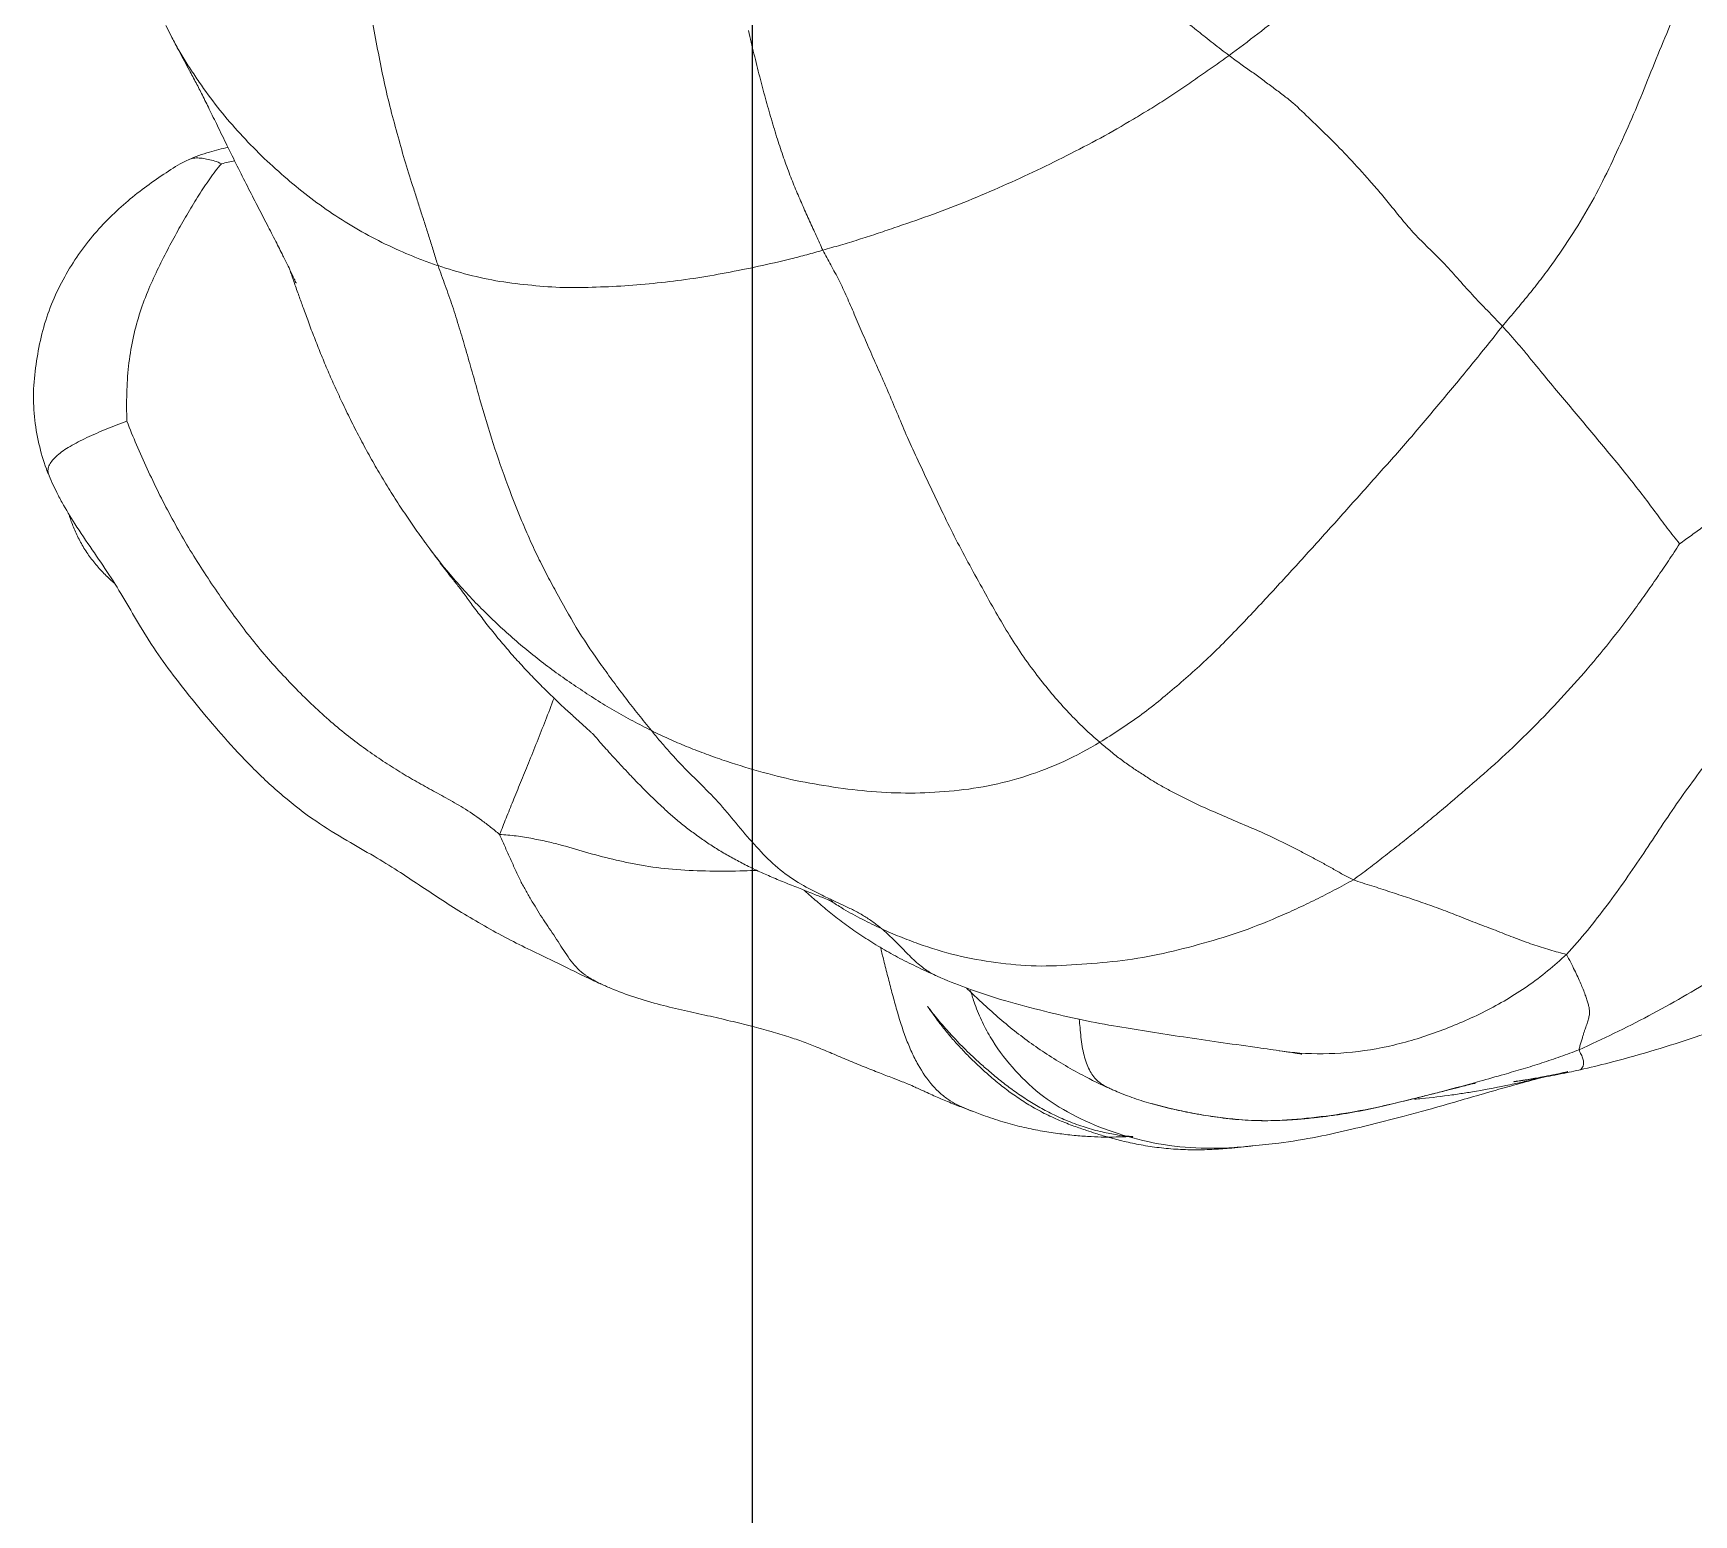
# Model space of a CAD drawing. Header units: inches. Extents: x 149964 to 151052, y -48230 to -47460.
# Drawn here: x 150240.9 to 150254.52, y -47648.83 to -47636.68 of the extents above; entities that cross this region are included whole.
import ezdxf

# ---------------------------------------------------------------- set-up
doc = ezdxf.new("R2010")
doc.units = ezdxf.units.IN
doc.header["$LTSCALE"] = 2
doc.header["$MEASUREMENT"] = 0
doc.layers.add('CAV-COR', color=1, linetype='CONTINUOUS')
doc.layers.add('PRODUCT', color=1, linetype='CONTINUOUS', lineweight=15)

# ---------------------------------------------------------------- blocks, each defined once
blk = doc.blocks.new('20160720.142039')
at = {"layer": 'PRODUCT', "linetype": 'ByBlock'}
for p, q in [((15.45987527878606, -10.17722256159323), (15.45978698277031, -10.17683769579889)), ((15.69265781226568, -11.52570602684864), (15.69279511578497, -11.5262583083022)), ((15.30092000256991, -12.63426016092126), (15.30166910451953, -12.62912308769592)), ((16.08357188184164, -12.87607118739834), (16.0864524783974, -12.90427514875046)), ((15.77496658192831, -13.52629556143074), (15.73377359766164, -13.68181762321183)), ((15.61202079887153, -14.02208589573274), (15.61050009107566, -14.02548177020799)), ((15.79632331305766, -15.15474661555345), (15.79503781429958, -15.15809654413169)), ((14.68950442879577, -15.4395241917955), (14.68902648892254, -15.44062054593815)), ((14.7549562198692, -18.19621548260329), (14.75072999490658, -18.20567741509876)), ((11.13808591038105, -19.63659446249949), (11.13879517471651, -19.63607879701158)), ((7.991983607731527, -21.5830729465888), (7.992307554610306, -21.58379525673081)), ((6.975863245752407, -21.72512461664883), (6.889579079957912, -21.76852342048369)), ((6.975833202071954, -21.72514007536665), (6.975863245752407, -21.72512461664883)), ((10.90047195510124, -22.56331464749383), (10.89997083810158, -22.56346833865246))]:
    blk.add_line(p, q, dxfattribs=at)
for points, start_tangent, end_tangent in [([(10.33038346277317, -5.182848472584737), (10.3548152827716, -5.181595270594698), (10.51707427136716, -5.170562700899609), (10.69905099764583, -5.157528919153265), (10.89004782753182, -5.148707200583885), (11.08673359910608, -5.149706340045668), (11.2841683626757, -5.162035791188828), (11.48633418988902, -5.186140132223954), (11.69583780891844, -5.224118416066631), (11.90823772677686, -5.276631615437509), (12.11851941849454, -5.34210060226178), (12.32839411901659, -5.420111105573596), (12.53608922779677, -5.509218689301633), (12.74211036547786, -5.609311140986392), (12.94781229872024, -5.721263617997465), (13.1537882310804, -5.845992383568955), (13.36145451909397, -5.985390902766085), (13.56921465013875, -6.140199608176772), (13.77279802359408, -6.311332757519267), (13.96794221631717, -6.502861825239961), (14.14708895946387, -6.714154062283342), (14.31619267142378, -6.957184027924086), (14.46690967580071, -7.235479226015741), (14.59467531408882, -7.537059290516481), (14.70430248047342, -7.838997789134737), (14.7980998303974, -8.114023691690818), (14.88458492548671, -8.362667418579804), (14.98016880895011, -8.626271710898436), (15.08319672773359, -8.911664042163466), (15.19025783840334, -9.224122762534535), (15.29395314631984, -9.55079689212289), (15.39238919215859, -9.900066837733903), (15.45037579600466, -10.13572051261872)], (0.9988745288420223, 0.04743074562588771), (0.225354919667914, -0.974276736960022)), ([(9.2319030885119, -6.121434660322848), (9.398036055848934, -6.145126031107793), (9.566685925645288, -6.150751474415301), (9.906304509873735, -6.12886378839903), (10.24302980667562, -6.094195456389571), (10.58007154564257, -6.070392070323578), (10.92141980852466, -6.074507490135147), (11.263247322815, -6.11200691130216), (11.60000747465529, -6.184938931612123), (11.92709363953327, -6.293274423849653), (12.24057412770344, -6.435345207893988), (12.53827699879184, -6.605004615346843), (12.81898451320012, -6.795772084769851), (13.08353598447866, -7.004309971023758), (13.33257031432004, -7.228299627880915), (13.56386770753306, -7.466355489988928), (13.77602740071598, -7.716824921408261), (13.97378345727338, -7.976053921171115), (14.34552246142994, -8.50778021125734), (14.52363593477639, -8.777319573491695), (14.69578644254943, -9.049463946772448), (14.86004497445538, -9.325020736177976), (15.01441735855769, -9.604434814900742), (15.1578043239715, -9.887791127635865), (15.29275136694196, -10.17409743642202)], (0.9786597050706859, -0.2054876679291438), (0.4170136191668315, -0.9089002373359689)), ([(14.51060198617051, -10.27789774723351), (14.31415928908973, -10.10734062382107), (14.10767279122956, -9.946064747629862), (13.89554961820249, -9.792683944404416), (13.68008534860564, -9.64530723378266), (13.25021300849039, -9.356644048726594), (12.84327188241878, -9.054299639676174), (12.45162559789605, -8.748700862801343), (12.05621494833031, -8.463540306140203), (11.64600248180795, -8.210750015372469), (11.21963445126312, -7.992234078461479), (10.99695707764477, -7.900287012307672), (10.76932530841441, -7.816807482580771), (10.53854404695448, -7.73850837394275), (10.30282126861857, -7.669001160400512), (10.05999709430034, -7.612127232547209), (9.810037158255, -7.565749058077927), (9.553696753719123, -7.527438328703283), (9.292764296929818, -7.499582555574307)], (-0.7343029936227263, 0.6788218570116187), (-0.9966789193829346, 0.08143176074275653)), ([(11.14213885387289, -9.350716966837354), (11.07335803238675, -9.254005021786725), (11.00389000235009, -9.15843470551772), (10.93468681978993, -9.06270705415227), (10.86538805323653, -8.967540375539102), (10.72453314071754, -8.78267070340371), (10.58011390073807, -8.60701961563609), (10.43292614968959, -8.439162388553086), (10.28263421438169, -8.279456637130352), (10.12793272119598, -8.128877104063577), (9.969602492201375, -7.985261884772626), (9.807441065990133, -7.848669949336909), (9.639740633108886, -7.721961736671801), (9.467594300222117, -7.605378292588284), (9.380493883712916, -7.551281990796269), (9.292764296929818, -7.499582555574307)], (-0.570493127083991, 0.8213023754683345), (-0.8667183745924016, 0.4987978138924681)), ([(9.357943828246789, -10.80429541279591), (9.238468789524632, -10.70438920646848), (9.122231289278716, -10.60764641845162), (9.00356364552863, -10.51299383933656), (8.881678636709694, -10.42107798528014), (8.630027705716202, -10.24787379652116), (8.36990035919007, -10.08916106762626), (8.10089615668403, -9.948735726262385), (7.826206953672227, -9.820034405143815), (7.549443733500084, -9.698530756359105), (7.269723907520529, -9.585269076815166), (6.990686387318419, -9.47094426228432), (6.712361732934369, -9.354368527674524), (6.436436743126251, -9.232813958951738), (6.29930603216053, -9.169545707096404), (6.162640738300979, -9.105199243123934)], (-0.771135999753062, 0.6366704562682689), (-0.9037629637047911, 0.428033299447055)), ([(11.14213885387289, -9.350716966837354), (11.07987567633973, -9.40033465691522), (11.01481229701312, -9.451187587001186), (10.94724451043294, -9.501969956123503), (10.87753630700172, -9.55341738412244), (10.7339825273084, -9.661077968579775), (10.58863315838971, -9.774560353987908), (10.43890641783946, -9.89632890829671), (10.28663557118853, -10.02316695798072), (10.13478400438908, -10.15015670043067), (9.981312829972012, -10.27878877099283), (9.825557588716038, -10.40885345124116), (9.668647580983816, -10.53747675949126), (9.589876211248338, -10.60219434586907), (9.511713205691194, -10.6679029345687), (9.434733947564382, -10.73509152246697), (9.357943828246789, -10.80429541279591)], (-0.7819574713471565, -0.6233317840479186), (-0.7386704959384196, -0.6740666869309662)), ([(13.89825401359121, -12.0268914248154), (13.80648734432179, -11.9020267655651), (13.71060818660771, -11.77834610966238), (13.61379682034021, -11.65479794972634), (13.51577612420078, -11.53170018536912), (13.41570295195561, -11.40954246708861), (13.3139274600544, -11.28813204293692), (13.10709756676806, -11.04659794116014), (12.89511563998531, -10.80778921001911), (12.67285079538124, -10.57602454655716), (12.44112513284199, -10.35154718913691), (12.20082287781406, -10.13419429855276), (11.94978181086481, -9.926088000407617), (11.68894004810136, -9.726398094047909), (11.55466808378696, -9.629825024036109), (11.41860045830254, -9.534939905213832), (11.28137737288489, -9.441471793848905), (11.14213885387289, -9.350716966837354)], (-0.5747751466221983, 0.8183113898910551), (-0.8455056217676121, 0.5339665191370744)), ([(15.29275136694196, -10.17409743642202), (15.2775021737616, -10.17179645320721), (15.26104787830263, -10.16772549907182), (15.2271765692858, -10.15744781220565), (15.19551838436746, -10.14831305196276), (15.16675733411103, -10.140171522733), (15.14068092650268, -10.13189884720487), (15.11718759257928, -10.12367029341112), (15.07657127897255, -10.10908211000788), (15.04027332956321, -10.09831264441164), (15.00681241092389, -10.09085370745015), (14.98944665910676, -10.08915876151877), (14.96966310721473, -10.08974856876011), (14.94582353797159, -10.09335515452403), (14.91711454943288, -10.10032777599554), (14.8830815278925, -10.11080287479126), (14.8438801971497, -10.12444839766249), (14.75126382880262, -10.16086893178726), (14.64093392566429, -10.21210266467824), (14.57841609852039, -10.24331409695151), (14.51060198617051, -10.27789774723351)], (-0.9960405209780087, 0.08890039690494664), (-0.8899791911629341, -0.4560011395785863)), ([(15.45978688853211, -10.17683771834709), (15.4512234890426, -10.15860355095356), (15.43611673294799, -10.14617074106354), (15.42677345499396, -10.1423576820016), (15.41710379940923, -10.13970618496387), (15.40750215528533, -10.13788166159793), (15.39656912992359, -10.1376450606549), (15.3829306125408, -10.13974015320127), (15.36710740078706, -10.14374646259239), (15.35008222857141, -10.14925678217696), (15.33279066561954, -10.15708123328659), (15.31511247585877, -10.16708015579206), (15.30485105552361, -10.17136214057246), (15.29275136694196, -10.17409743642202)], (-0.2325576186583807, 0.9725826206569512), (-0.9931534738547915, -0.1168168539644851)), ([(15.29275136694196, -10.17409743642202), (15.349411778996, -10.32619266470283), (15.40154840570176, -10.47994859914616), (15.44960080317105, -10.63491662489105), (15.49507899748278, -10.7906794679875), (15.5510901233647, -10.98866733073373)], (0.3635566437163241, -0.9315720942630913), (0.2681272202401649, -0.9633835133353081)), ([(15.45037579600466, -10.13572051261872), (15.45978114398895, -10.17683901639248)], (0.2253549195144319, -0.9742767369955232), (0.2205996218860725, -0.9753644482057574)), ([(15.45987531385617, -10.1772225536406), (15.47728002580698, -10.25693071128626), (15.49623972657719, -10.35059236020606), (15.51309176089126, -10.44139018838177), (15.52773393638199, -10.52767502451024), (15.53979236641317, -10.6051502552873), (15.5489363502129, -10.66792106548382), (15.55419021545094, -10.7049900001366), (15.55486271786503, -10.70976317337045), (15.55507553528878, -10.71134908181557)], (0.2201705636346068, -0.975461389758108), (-0.9860557172193751, -0.1664155117138538)), ([(14.51060198617051, -10.27789774723351), (14.49307743582176, -10.34580639219348), (14.47361455706414, -10.41475968821032), (14.42967856215546, -10.55464315406425), (14.37741806349368, -10.69759682767472), (14.32039542414714, -10.8430239439549), (14.26424104283797, -10.9899999736881), (14.20584930418408, -11.13968300315173), (14.14745498992852, -11.29004914640245), (14.09400416168501, -11.43754890156561), (14.0447454280511, -11.58181664637959), (14.02094740350731, -11.65376493962685), (13.9970569711586, -11.72641486659995), (13.97270797169767, -11.80038137142401), (13.94844079256291, -11.8760523634628), (13.92440171082853, -11.95289137005602), (13.89825401359121, -12.0268914248154)], (-0.2370093328530946, -0.9715073731786759), (-0.3666720968594012, -0.9303502423199179)), ([(15.30169284471776, -12.62912652662635), (15.31978615204571, -12.46681826203712), (15.31639029309736, -12.08132048141852), (15.25429385984899, -11.69472416234203), (15.13807074341457, -11.31592341775831), (15.06320939515717, -11.12964924438711), (14.97763149766251, -10.94682306483446), (14.88063623110065, -10.76909239238739), (14.77066873305012, -10.59751684353978), (14.64669293502811, -10.43318606838147), (14.51060198617051, -10.27789774723351)], (0.143357512558582, 0.9896709673386485), (-0.6849125840356858, 0.7286252481417042)), ([(15.51709268908598, -10.46421344838018), (15.52773393638199, -10.52767502451024), (15.53979236641317, -10.6051502552873), (15.5489363502129, -10.66792106548382), (15.55419021545094, -10.7049900001366), (15.55486271786503, -10.70976317337045), (15.54994989736588, -10.67685415458982), (15.54239989185589, -10.62857482099207), (15.53426917461911, -10.57922719008639), (15.52504191413755, -10.52636004897795), (15.51223873553681, -10.45762539016869), (15.49525080411695, -10.37260453426279), (15.48010802111821, -10.30159527852084), (15.47275942878332, -10.26876002032805), (15.4739116007986, -10.2736857055861), (15.48313267884078, -10.31334322327166), (15.49777790572261, -10.37770471888507), (15.5100962081633, -10.43312734473875), (15.51992019161116, -10.47759637612762), (15.52888434339548, -10.51802038127789)], (0.1707163157350756, -0.9853202218273216), (0.2178043628632719, -0.9759924484942106)), ([(15.51676715884241, -10.46374209994974), (15.53647222099244, -10.5380078888993)], (0.2556367193671987, -0.9667729142415897), (0.2573726590554954, -0.966312224061511)), ([(7.136062240722822, -13.04674456481007), (6.959029520425247, -12.81066732869658), (6.774193318764446, -12.5777209515727), (6.580379407270811, -12.35172605968546), (6.380826509383041, -12.13011350578745), (6.172150541009614, -11.91585737866262), (5.955653610551963, -11.70849562063086), (5.733955415955279, -11.50602149830229), (5.505276250216411, -11.31071687427175), (5.27001936614397, -11.12254912434582), (5.030276656325441, -10.93957375306491), (4.78558683762094, -10.76245591232873), (4.661635751370341, -10.6758516225018), (4.536520281952107, -10.5909714923182)], (-0.5942408837371521, 0.804287120433548), (-0.8321408144910782, 0.5545643919853896)), ([(15.52888434339548, -10.51802038127789), (15.53101349485223, -10.52755353516841)], (0.2178043620627826, -0.9759924486728493), (0.2180563909156829, -0.9759361712636883)), ([(15.53142171638319, -10.52723666044039), (15.54815545759629, -10.5983263910166)], (0.2334802952472027, -0.972361533448994), (0.2247312731038145, -0.974420779175577)), ([(15.53647222099244, -10.5380078888993), (15.59095982235158, -10.73893530108035)], (0.2573726590946177, -0.966312224051091), (0.2676970963329919, -0.9635031212273704)), ([(15.54815545759629, -10.5983263910166), (15.57270547660301, -10.70834423341876)], (0.2247312735809239, -0.974420779065541), (0.2107456658348549, -0.9775409271901733)), ([(15.57270547660301, -10.70834423341876), (15.58701893506804, -10.77622858799441), (15.63796299384558, -11.0496417605973)], (0.2107456661992608, -0.9775409271116118), (0.1638649942219926, -0.9864827741367946)), ([(15.59095982235158, -10.73893530108035), (15.66257678388502, -10.99012168907211)], (0.2676970960706683, -0.9635031213002536), (0.2776591431626628, -0.9606796553576932)), ([(9.357943828246789, -10.80429541279591), (9.229729725542711, -10.92620221157995), (9.098542745312443, -11.0514896458335), (8.963440979801817, -11.17319110281824), (8.832717967277858, -11.29278254821838), (8.713552914821776, -11.41198188644194), (8.599432258663, -11.52503219679056), (8.483212590857875, -11.6264397125633), (8.368923895061016, -11.71923810498265), (8.261974382505286, -11.80787863559817), (8.162111780868145, -11.89395548812172), (7.978808541287435, -12.06053280695778), (7.814185369556071, -12.2206656417693), (7.663446473132353, -12.3765510095036), (7.525371806230396, -12.52375681392004), (7.461694426223403, -12.60282879798615), (7.399398781795753, -12.68564449997939), (7.336227961262921, -12.77027326125244), (7.272038270079065, -12.8580155453019), (7.206454508675961, -12.95041345960635), (7.136062240722822, -13.04674456481007)], (-0.7360928624348579, -0.6768805639641733), (-0.605864264708506, -0.7955680315027882)), ([(12.77028523795889, -14.107526386877), (12.66676584657398, -13.94338682336092), (12.55558322588331, -13.78199727848551), (12.43558925154503, -13.62645901358337), (12.30914711355581, -13.47534488832025), (12.17875676124822, -13.32678421483433), (12.04395386614488, -13.18166051458684), (11.7606796027394, -12.90328813176893), (11.4693988392246, -12.63164843816776), (11.17518045578618, -12.36318687086896), (10.87905873119598, -12.0965246556807), (10.58174451108789, -11.83083529426222), (10.28260417233105, -11.56713581626536), (9.977429512888193, -11.30954061537341), (9.823992503690533, -11.18143684564711), (9.669038484891644, -11.05375843928778), (9.512145006476203, -10.92736653862084), (9.357943828246789, -10.80429541279591)], (-0.5218352147423329, 0.8530463109672436), (-0.7811141325922024, 0.6243882701210292)), ([(15.5510901233647, -10.98866733073373), (15.57174054568168, -11.06339148023835)], (0.2681272203431795, -0.9633835133066373), (0.2645550773630302, -0.9643705776523054)), ([(15.57536226283992, -11.06244086379593), (15.56753107352415, -11.02402563389478), (15.57093102799263, -11.03911348133988), (15.5810017005424, -11.08224270786013), (15.59532060194761, -11.13987613362406), (15.61901387368562, -11.23267502788804), (15.64939641967067, -11.35229709338455), (15.68090087897144, -11.47837492013059), (15.692801663914, -11.52625668058317)], (-0.2016542158932146, 0.9794567765922562), (0.2412362993402105, -0.970466407394218)), ([(15.66257678388502, -10.99012168907211), (15.72181452962104, -11.19476094214042)], (0.2776591430308186, -0.9606796553957991), (0.2784810912203721, -0.9604417118350862)), ([(15.57174054568168, -11.06339148023835), (15.5826545736345, -11.10334116703598), (15.66524884913815, -11.41697148919047), (15.69265946457745, -11.525705616099)], (0.2645550767795266, -0.9643705778123774), (0.2412943876728719, -0.9704519660846558)), ([(15.63796299384558, -11.0496417605973), (15.65515998681076, -11.15862374912831)], (0.1638649943676048, -0.986482774112607), (0.1477694574948397, -0.98902183364761)), ([(15.65515998681076, -11.15862374912831), (15.66385972828721, -11.21873779175075), (15.69308358771377, -11.46589214605774)], (0.14776945757506, -0.9890218336356242), (0.09377456805886025, -0.9955934563793467)), ([(15.72181452962104, -11.19476094214042), (15.7942459663609, -11.44961536549818)], (0.2784810910820681, -0.9604417118751876), (0.2625977064377775, -0.9649054070599972)), ([(15.69265410324442, -11.52570694831957), (15.70021802690462, -11.55595257705863), (15.7186245895864, -11.62962506658369), (15.73954522726126, -11.7156246088125), (15.76107330032391, -11.80885291338927), (15.78251657664077, -11.90901925448998), (15.80300245512626, -12.01506645578047), (15.82147432680358, -12.12448365648743), (15.8374412858102, -12.23513353463932), (15.8510529648629, -12.34790462508681), (15.86273184209131, -12.46987147362961), (15.87047952678404, -12.58438812476379), (15.87412769650109, -12.67666095473396), (15.87475266939146, -12.781582353462), (15.87119706199155, -12.88851957370207), (15.86381977671408, -12.99289850889181), (15.85311992297648, -13.09431651514751), (15.83986619496136, -13.19145634805318), (15.82476406832575, -13.28427599493443), (15.80822481564246, -13.37372535638133)], (0.2411008840608617, -0.9705000585806632), (-0.1914284296511699, -0.9815065747723175)), ([(15.69279677339364, -11.52625789622107), (15.74221186465002, -11.73217405108153), (15.80706774356076, -12.04935491439392), (15.85082966525806, -12.37010057958105), (15.87424923398066, -12.69298186009109), (15.86095353806741, -13.01555912254844), (15.81466107183951, -13.33496330994967), (15.78256209791289, -13.4932463811856), (15.77496671452536, -13.52629559263733)], (0.2412587874252974, -0.9704608170812851), (-0.2290172268811091, -0.9734223696791063)), ([(15.69308358771377, -11.46589214605774), (15.69828606434749, -11.52518076336855)], (0.09377456784406432, -0.9955934563995782), (0.08091240065141128, -0.9967212164997921)), ([(15.7942459663609, -11.44961536549818), (15.83714162308024, -11.61097719126701)], (0.2625977060552159, -0.9649054071641108), (0.2559336512735232, -0.9666943499089061)), ([(15.83714162308024, -11.61097719126701), (15.88247706677066, -11.78297347736225), (15.9447009996511, -12.03896611423261), (16.006850027974, -12.32189251022646), (16.0581653805566, -12.638892295392), (16.08132805398782, -12.8525726910666)], (0.2559336510798548, -0.9666943499601801), (0.1022259999870901, -0.9947611999503396)), ([(13.89825401359121, -12.0268914248154), (13.85458107147133, -12.11303609886818), (13.80732173111755, -12.19596623456891), (13.7603113069199, -12.28069109096396), (13.71394938931917, -12.36736326719256), (13.66791158137494, -12.45505399594549), (13.62241325961077, -12.54336570447776), (13.5358203893411, -12.72045252232056), (13.45891504571773, -12.89629525085911), (13.38265201231115, -13.07275019778172), (13.30665904708439, -13.24882932008768), (13.22075860170298, -13.42568661305268), (13.17632918743766, -13.51297864920343), (13.12925294003799, -13.59983987560554), (13.07743229661719, -13.68682637494203), (13.02234844773193, -13.77320640042308), (12.96550727868453, -13.85821572053828), (12.90493470028741, -13.94224799601943), (12.8389199115627, -14.02566291516268), (12.77028523795889, -14.107526386877)], (-0.407689700907071, -0.9131205329934832), (-0.6472332083694624, -0.7622920529454391)), ([(14.29962056168006, -15.89744032286399), (14.36491286716773, -15.74791872625065), (14.42352362256497, -15.59489825577475), (14.51738255171222, -15.2819902354895), (14.57713528626482, -14.95837716700771), (14.60551034231321, -14.62989754562295), (14.59441499752575, -14.29606377419987), (14.56536789122038, -13.96259357962845), (14.51177987887058, -13.6295202463516), (14.43082865446922, -13.29937066679122), (14.33165814448148, -12.97206074814312), (14.2063191664638, -12.65087484973628), (14.13624630673439, -12.49245165344473), (14.06162804810447, -12.3355558381154), (13.98209880967624, -12.18037770767842), (13.89825401359121, -12.0268914248154)], (0.4208349386138494, 0.9071372302148544), (-0.4895719849800431, 0.8719628842575242)), ([(15.32694964396069, -12.46025358334009), (15.32913709312561, -12.44867193479149), (15.32617833130644, -12.46649885250372), (15.32017404041835, -12.50462650503323), (15.31194157287246, -12.55910478571604), (15.30166806781199, -12.62912293796398)], (0.1827191998428494, 0.9831651407616061), (-0.1429629789055247, -0.9897280367163792)), ([(15.30082313113962, -12.63424610542279), (15.27209105709335, -12.83612061147142), (15.22999070092919, -13.13184056115279), (15.18799844884779, -13.41962473173044), (15.14647720634821, -13.69072306502494), (15.1029893370287, -13.95826486068836), (15.04779788100859, -14.25214558605512), (14.9766257738811, -14.56144969203888), (14.89170088368701, -14.87863845800894), (14.78352430232917, -15.20841493861371), (14.6896120083984, -15.43957140341809)], (-0.1435900233827094, -0.9896372593960643), (-0.4018581331251906, -0.9157019388650088)), ([(16.08646125163068, -12.90427429551346), (16.0945205714379, -13.00339789469581), (16.09592162506306, -13.36403234013414), (16.04642113888985, -13.71161600368941), (15.9533242622565, -14.03763690753112), (15.82204685575562, -14.33637740065751), (15.65131468095933, -14.60073370235477), (15.43690464110114, -14.82374693748716), (15.1880367831036, -15.00563930775388), (15.05005726279342, -15.0782918331679), (14.90133240012801, -15.13786230483674), (14.8511916254065, -15.15419507482875)], (0.09679520585774527, -0.9953043193531097), (-0.955470213944583, -0.2950875637242157)), ([(16.08132805398782, -12.8525726910666), (16.08447054936551, -12.88289362273645)], (0.1022260013234745, -0.9947611998130069), (0.1041566172607565, -0.9945609076777532)), ([(16.08429993173922, -12.88291159085202), (16.08879595962935, -12.92289223414264)], (0.1069863147181794, -0.9942604932627178), (0.1125545866277895, -0.9936455429523384)), ([(16.08447054936551, -12.88289362273645), (16.08672833006131, -12.90424567156151)], (0.1041566173036529, -0.9945609076732608), (0.1062538342062653, -0.9943390381134934)), ([(16.08879595962935, -12.92289223414264), (16.09937291103415, -13.02489653425437)], (0.1125545861469888, -0.9936455430068007), (0.09233998705648656, -0.9957275364226943)), ([(7.136062240722822, -13.04674456481007), (7.087772325146943, -13.10984039127652), (7.03637538314797, -13.17551179873408), (6.983469751634402, -13.24308116711472), (6.928592493961332, -13.31277214405418), (6.810690623300616, -13.45853291702952), (6.683908143808367, -13.60923602267576), (6.551878733647754, -13.76619942066463), (6.411591149924789, -13.9297413048771), (6.261543223197805, -14.09731045600347), (6.105194242612924, -14.27242305416439), (6.06163050813484, -14.32035749924398)], (-0.5999801457258709, -0.8000148903206507), (-0.6749722396996488, -0.7378431240005153)), ([(8.734044932178222, -16.37922606104257), (8.691437388129998, -16.23273185819562), (8.647297887218883, -16.0871389094973), (8.600420542497886, -15.94205078358209), (8.551539926644182, -15.79726098380343), (8.450522134342464, -15.50832310152327), (8.342219690181082, -15.22126240307989), (8.22179429238895, -14.93753306502185), (8.09476267453283, -14.65591819951806), (7.95751449742238, -14.37780331569957), (7.813605687057134, -14.10225908260327), (7.658467166154878, -13.83137978849845), (7.577699557645246, -13.6973521689506), (7.494088724051835, -13.56476468874462), (7.406956331367837, -13.43414716726693), (7.318263207591372, -13.30506351394433), (7.229303096595686, -13.17658078850945), (7.136062240722822, -13.04674456481007)], (-0.2769767436160289, 0.9608766224109423), (-0.5956521057807813, 0.8032425342814714)), ([(16.09937291103415, -13.02489653425437), (16.10988681644085, -13.16789129131939), (16.11391989246476, -13.32548831105669), (16.10866741716745, -13.48393039774237), (16.09370898935595, -13.63910393338301), (16.07019199611386, -13.78714161452081), (16.04023698036326, -13.92519300564163), (16.00836954632541, -14.04466563859023), (15.97968250166741, -14.13937464084302), (15.9551477113273, -14.21494735089072), (15.91893090386293, -14.31896812327614), (15.8724646527844, -14.43721763107897), (15.81463499218808, -14.56195785890304), (15.74488751060562, -14.68769293800869), (15.67222796860733, -14.79957828708575), (15.60015417711111, -14.89732625652687), (15.52343054424273, -14.99113138293615), (15.44182803109288, -15.0830623568545), (15.35903626756044, -15.16960139779258), (15.27627372133429, -15.24959797574411), (15.19443378070719, -15.32280432495463), (15.11469358508475, -15.38891708753363), (15.03935597554664, -15.4467794136508), (14.97861325991107, -15.49050148894457), (14.94445214737789, -15.51440506898507), (14.93800954890321, -15.51892374997988), (14.93733257061103, -15.51937365973572)], (0.09233998680311846, -0.9957275364461906), (-0.8774545964934355, -0.4796597034279015)), ([(15.80822481564246, -13.37372535638133), (15.79038319148822, -13.46074542053975), (15.77172694593901, -13.54318483587122)], (-0.1914284296912234, -0.9815065747645059), (-0.2311652421126449, -0.9729145033552548)), ([(15.77172694593901, -13.54318483587122), (15.75095741861151, -13.62614291047794), (15.72813961040811, -13.70780753432336)], (-0.2311652424497779, -0.9729145032751519), (-0.2836352973670133, -0.95893222809932)), ([(15.72813961040811, -13.70780753432336), (15.70362367448979, -13.78615824679582), (15.67745770711917, -13.86133340041852), (15.65059892859426, -13.93137661518267), (15.62411832466023, -13.99474881993956), (15.61050053194049, -14.02548196920543)], (-0.2836352974369246, -0.9589322280786413), (-0.4114869170526602, -0.911415666474138)), ([(16.00925703946268, -14.04158105362876), (16.00836954632541, -14.04466563859023), (15.97968250166741, -14.13937464084302), (15.9551477113273, -14.21494735089072), (15.91893090386293, -14.31896812327614), (15.8724646527844, -14.43721763107897), (15.81463499218808, -14.56195785890304), (15.74488751060562, -14.68769293800869), (15.67222796860733, -14.79957828708575), (15.60015417711111, -14.89732625652687), (15.52343054424273, -14.99113138293615), (15.44182803109288, -15.0830623568545), (15.35903626756044, -15.16960139779258), (15.27627372133429, -15.24959797574411), (15.19443378070719, -15.32280432495463), (15.11469358508475, -15.38891708753363), (15.03935597554664, -15.4467794136508), (14.97861325991107, -15.49050148894457), (14.94445214737789, -15.51440506898507), (14.93800954890321, -15.51892374997988), (14.96035796412616, -15.50233699467935), (15.00420538467006, -15.46809296012361), (15.05855138687184, -15.42347570192942), (15.11909572128206, -15.37143182403088), (15.18437340302626, -15.31260313706298), (15.25202590905246, -15.24826202911208), (15.32013818077394, -15.17940290521801), (15.38947132151225, -15.10507031728775), (15.4617959211464, -15.02339388419932), (15.53656173395575, -14.93390717340662), (15.61100901762256, -14.83713813998475), (15.68267101870151, -14.73440706304245), (15.75025865188218, -14.62616164475912), (15.81279490891029, -14.51122373250837), (15.8708889070258, -14.38445501345268), (15.92319827809115, -14.24428725910548), (15.9634068441228, -14.10417671003961), (15.98866129291127, -13.98127405362902), (16.00169579678914, -13.88812598623917), (16.00607086974196, -13.83893486627494), (16.0060946076992, -13.84230567332997), (16.00579478807049, -13.87792962550157), (16.00655967515195, -13.9094985864358), (16.00861201420776, -13.97316219283675), (16.00941490681726, -14.06705679262086), (16.00573306033039, -14.17787147493073), (15.99671035198844, -14.30124204838648)], (-0.2760282671114046, -0.9611495178979571), (-0.09072086954221183, -0.9958763597101324)), ([(15.61214963372913, -14.02214344351523), (15.49999737678445, -14.25063710386894), (15.3166461372457, -14.55980122873007), (15.10973445686977, -14.84139883043827), (14.87582542150631, -15.10770431061974), (14.78807543430594, -15.19957155615703)], (-0.4078418727159555, -0.9130525761748566), (-0.6967839703176226, -0.717281045830998)), ([(15.61049969447777, -14.02548159108846), (15.59435995697277, -14.05813908715209), (15.57167066948023, -14.09489799678704), (15.54265418837895, -14.13048571140826), (15.50549991213484, -14.16345869663201), (15.45873844411108, -14.1925312169551), (15.40261901819031, -14.21697146510269), (15.33799251294113, -14.23634292597126), (15.266397753614, -14.25083632486349), (15.11174854103592, -14.26911171423126), (15.04222459558514, -14.27603529715998)], (-0.4116217062520708, -0.9113547997032407), (-0.994713490102021, -0.1026892039557053)), ([(12.77028523795889, -14.107526386877), (12.65468980872538, -14.23563231930166), (12.52837904251646, -14.3609644916869), (12.24000763121876, -14.60662790209608), (11.89718802477, -14.84499513889023), (11.70486531799543, -14.95912291593413), (11.50211500271689, -15.07269769641425), (11.08046928205295, -15.30025452031987), (10.86828699862235, -15.40464753640845), (10.6608339487866, -15.5028188799115), (10.46189200587105, -15.59684554858541), (10.27129119038, -15.68398749652988), (10.08787147057592, -15.76210609831469), (9.910464460670482, -15.83628545337706), (9.738203343789792, -15.9115865219137), (9.571435933670728, -15.98575498368155), (9.411014663783135, -16.0555019823878), (9.258595815190347, -16.12071579744952), (9.115556516277138, -16.18278818181716), (8.981353435199708, -16.24594764598442), (8.854798474290874, -16.31312532069569), (8.734044932178222, -16.37922606104257)], (-0.6478510089795235, -0.7617670708059081), (-0.8814023298931841, -0.4723663121549488)), ([(12.67479523047223, -17.78463041639043), (12.74292898646672, -17.64155729099002), (12.80418492888566, -17.49859569106047), (12.86117110060877, -17.35340349669423), (12.91400252527092, -17.2059734606737), (13.00671369454358, -16.90633625157352), (13.083054512128, -16.60164577674004), (13.13775244940189, -16.29141432601318), (13.17482716630911, -15.97779141405772), (13.18716691446025, -15.66060351080523), (13.17213462264044, -15.34172696215683), (13.12754759244854, -15.02301603835804), (13.04630434134742, -14.70820440115494), (12.92710139261908, -14.40180402535043), (12.77028523795889, -14.107526386877)], (0.4510615033438375, 0.892492868431562), (-0.5219908771926963, 0.8529510678389467)), ([(15.99671035198844, -14.30124204838648), (15.98198790187598, -14.43553420583339), (15.96058955017361, -14.57759963580611), (15.9306632654916, -14.72604133475397), (15.89012597259716, -14.8809603367481), (15.83681158727268, -15.04517111268069), (15.79501061874907, -15.15808618337906)], (-0.09072086960220638, -0.995876359704667), (-0.3560105195785158, -0.9344819473641186)), ([(15.79503853441565, -15.15809682115651), (15.7861862120626, -15.18074894321035), (15.75294206474791, -15.25877341022715), (15.71139600715833, -15.3346661806645), (15.65662558033364, -15.40718512351305), (15.58860138701857, -15.47555423727317), (15.41603259500698, -15.59735012024612), (15.31217128658318, -15.64980214062962), (15.19881247956073, -15.69666148020769), (14.95221817135462, -15.77626391333615), (14.82239212427521, -15.81153717358393), (14.69145498977741, -15.84551641073631), (14.56104107794818, -15.87894798449997), (14.46126505066059, -15.90297889624344)], (-0.3591179012432034, -0.9332922012996127), (-0.974625615897252, -0.223841258120352)), ([(15.79632634174777, -15.15474776886549), (15.77840141404886, -15.20164428377757), (15.73573673737701, -15.31175502124097), (15.6883480855322, -15.42624318632443), (15.63825169610209, -15.53810386996338), (15.59956511080964, -15.62243175112962), (15.57525496854214, -15.67741023083363), (15.55484397304826, -15.72725130234176), (15.5238723004295, -15.80708137222973), (15.48244471105863, -15.91467150671815), (15.43322431383422, -16.03893582497403), (15.37955592223443, -16.17006215039146), (15.32328443331062, -16.30357925391581), (15.27167708417983, -16.42731103098777), (15.22848549162154, -16.53872151712858), (15.18742176421802, -16.65785421926557), (15.14351062374772, -16.8033622817311), (15.10053671966307, -16.96288293946418), (15.05726561302436, -17.13738742360874), (15.01347901139525, -17.32459203190956), (14.97146416504984, -17.51257905751845), (14.92417297686916, -17.710354433264), (14.86178730981192, -17.9221057482282), (14.78769322083099, -18.11984128277982)], (-0.3558739863646546, -0.9345339511376403), (-0.3821921055568384, -0.9240828937113977)), ([(14.8511916254065, -15.15419507482875), (14.806937593763, -15.16724370278098)], (-0.9554702141857576, -0.2950875629433111), (-0.9626408644996678, -0.2707813989094011)), ([(14.68902658563456, -15.44062058826967), (14.66463270768872, -15.49563186719024), (14.62825190235162, -15.57483358770696), (14.59096404907177, -15.65235774961184), (14.55272830900503, -15.7279889387064), (14.51343326890492, -15.80175275392685), (14.47309632209362, -15.87356927531073), (14.43185838396312, -15.94327571657777), (14.38981087581487, -16.01077408019773), (14.3470189946238, -16.07599022106297), (14.30359049196704, -16.13880231555959), (14.25972420242033, -16.19913910730247), (14.21559618253377, -16.25717497519508), (14.17142397604766, -16.31304030788306), (14.12788502391777, -16.36629600707238)], (-0.4008309345342964, -0.9161520408318493), (-0.6385185061337073, -0.7696064691287221)), ([(14.68901531939628, -15.44061563636933), (14.6423132349737, -15.52481804325362), (14.60720358934486, -15.57281934525236), (14.56599292487954, -15.62146828667028), (14.47400788078085, -15.71476799735683), (14.42940401661326, -15.75849220639066), (14.38613275531679, -15.80231411509885), (14.34300233327667, -15.84844100278133), (14.29962056168006, -15.89744032286399)], (-0.402397914922232, -0.9154648644629897), (-0.6534483498564327, -0.7569711051750292)), ([(14.29962056168006, -15.89744032286399), (14.24418976705056, -15.96778389325482), (14.1937749053468, -16.04448890846106), (14.14886260073399, -16.12610585433868), (14.10740668137441, -16.21090104258474), (14.06882091696025, -16.29315277790738)], (-0.6526933285838965, -0.7576222137860489), (-0.4239411289341318, -0.9056897477602657)), ([(14.08114211447537, -16.29975863991422), (14.13838334206957, -16.2080528289589), (14.22297584827174, -16.05481485510245), (14.29962056168006, -15.89744032286399)], (0.5448442372154754, 0.8385372723815482), (0.4214685617676071, 0.9068430136697007)), ([(14.05407967345673, -16.32455248840415), (14.02558129228419, -16.3842133600192), (13.93375424228725, -16.55782481744245), (13.81781119579682, -16.72764156050107), (13.66913590105833, -16.88569785085565), (13.49946375159197, -17.03572975988936), (13.3240750739933, -17.18224863817159), (13.15964212777908, -17.33518238988472), (13.00430328553193, -17.49092185111658), (12.84369270238676, -17.64161571893055), (12.76025737865712, -17.71395825779473), (12.67479523047223, -17.78463041639043)], (-0.4263600210310165, -0.904553554227958), (-0.7771853990686765, -0.6292716865348877)), ([(14.07826010780991, -16.29792248538433), (14.07850933002192, -16.2974187673608), (14.06998284434667, -16.31729370298126), (14.04518545093015, -16.377920791012), (14.00863196421415, -16.47018362713425), (13.96588176715886, -16.57882608184445), (13.91899414829095, -16.69570712286077), (13.87058987180353, -16.81094596826733), (13.82044824771583, -16.92237000234309), (13.76844676051405, -17.028665572514), (13.71413540822687, -17.13025252800435), (13.65714645956177, -17.22784387012507), (13.59756970053422, -17.32148063329078), (13.53565216477728, -17.41099733392184), (13.47163087784429, -17.49630771396187), (13.40609910929925, -17.57703673320793), (13.33992808268522, -17.65311875659245), (13.27327423970564, -17.72553614131175), (13.20704677078174, -17.7943375751347), (13.14212065996253, -17.85955015252694), (13.07831347468891, -17.92196671784041), (13.01584794081282, -17.98165820760914), (12.95484668188146, -18.03872215086449), (12.89518060145201, -18.09344662220974), (12.83662622765405, -18.14617129675753), (12.78212365199579, -18.19443137714552), (12.73805519612506, -18.2329607158681), (12.70988356572343, -18.25747653327562)], (0.4216507083853594, 0.9067583361172505), (-0.7518917498745336, -0.6592865814428591)), ([(14.06187374418369, -16.30797761397116), (14.05407967345673, -16.32455248840415)], (-0.4248105602545711, -0.9052822697348034), (-0.4263600213394161, -0.9045535540825942)), ([(14.06882091696025, -16.29315277790738), (14.06187374418369, -16.30797761397116)], (-0.4239411295517654, -0.9056897474711599), (-0.4248105565276653, -0.9052822714836822)), ([(14.07233986046049, -16.31326782489487), (14.06310136924731, -16.32962994763511), (14.06833235776867, -16.31900022784976), (14.07850933002192, -16.2974187673608), (14.0697946070286, -16.31773335297476)], (-0.4450930783529373, -0.8954843111983068), (-0.3935073296614256, -0.9193214788651106)), ([(14.07224878945271, -16.3133759848788), (14.08114211447537, -16.29975863991422)], (0.5487187308098957, 0.836007030148896), (0.544844238467326, 0.8385372715681513)), ([(8.734044932178222, -16.37922606104257), (8.673713007156039, -16.40558075076842), (8.613980743888533, -16.43239802201424), (8.495630672347033, -16.48698744302237), (8.37431415298488, -16.54119309391535), (8.24933051809785, -16.59505734102277), (8.116969562630402, -16.64818774791638), (7.97601174301235, -16.70016728644987), (7.824068073794479, -16.75103129270428), (7.659527726878878, -16.8008015017549), (7.488405711425003, -16.84943714246765), (7.310426437237766, -16.89684357322403), (7.123969870328438, -16.94357356569526), (6.931553892907687, -16.98861173076875)], (-0.9181276913657473, -0.3962846733692875), (-0.9755768315057666, -0.219658475432133)), ([(8.860502447001636, -19.53552905963443), (8.934946577326627, -19.28532598774473), (8.989244800875895, -19.02819179350627), (9.021971772686811, -18.76679059541493), (9.04000267671654, -18.50304523322848), (9.036707184743136, -18.23717276496609), (9.023883232584922, -17.97058350528096), (8.998683211248135, -17.70411282804707), (8.96461356515647, -17.43745568950544), (8.91924655472394, -17.17176720008138), (8.866018018132308, -16.90641575262271), (8.805062030383851, -16.6419995904871), (8.770683569513494, -16.510143706495), (8.734044932178222, -16.37922606104257)], (0.3190909195649593, 0.9477241080879966), (-0.2770165094355956, 0.96086515885431)), ([(14.04344839899568, -16.46550050357473), (14.00007105252007, -16.514416140104), (13.98464292244171, -16.53145534567739)], (-0.6579828768520435, -0.7530328902309039), (-0.6732786778112887, -0.739388816526652)), ([(14.12788502391777, -16.36629600707238), (14.08595175086521, -16.41619360698678), (14.04344839899568, -16.46550050357473)], (-0.6385185061273949, -0.7696064691339594), (-0.6579828766694128, -0.7530328903904824)), ([(13.5275942964654, -19.03068995149079), (13.53158162866021, -18.96252468534658), (13.53916739608394, -18.89309671040246), (13.56121762318071, -18.75716871958139), (13.58727419475326, -18.63311556284316), (13.61631610448239, -18.51825647935766), (13.67995176246041, -18.2973134016429), (13.73665799509035, -18.07331291534501), (13.76229137610062, -17.95745076038293), (13.78473657197901, -17.836933420891), (13.81504216539906, -17.57885054443614), (13.82722121733241, -17.30590091369231), (13.82519922597567, -17.02522220234823), (13.82187993757543, -16.91916346771905)], (0.02891902760548435, 0.9995817574577645), (-0.03578401836738961, 0.9993595469246703)), ([(12.67479523047223, -17.78463041639043), (12.54265791553189, -17.89109415905114), (12.41004815491033, -17.99509103946912), (12.27535393909784, -18.09598187260417), (12.13963303959463, -18.19383602813468), (11.86429780200706, -18.37944915796834), (11.57104863310815, -18.54784768915124), (11.42350818496197, -18.62784182206087), (11.27259598157252, -18.70520918405964), (11.11444935991312, -18.77932910188247), (10.95172296190867, -18.84954117377492), (10.62123861108557, -18.9783192389732), (10.27556824497879, -19.09686368926486), (9.913553292979486, -19.20408284657606), (9.730907807766926, -19.25589598589431), (9.549246416514507, -19.30788259323162), (9.369733438594267, -19.36101570076426), (9.193716845533345, -19.41703135135322), (9.022934783570236, -19.47662029012281), (8.860502447001636, -19.53552905963443)], (-0.7771627082412975, -0.6292997099308499), (-0.940265445419964, -0.34044220089348)), ([(11.13879547582474, -19.63607921102812), (11.39660262191319, -19.43429870124237), (11.65699626898277, -19.1958158555135), (11.89865180736524, -18.94054609968589), (12.12179895423469, -18.67064928691252), (12.22511468376615, -18.52980076774838), (12.32408308176673, -18.38601658250263), (12.41983502608491, -18.24012370300625), (12.51094975956948, -18.09087750251638), (12.59583890391514, -17.93768487734633), (12.67479523047223, -17.78463041639043)], (0.8087829907674619, 0.5881071958794923), (0.4503999259131573, 0.8928269186899678)), ([(14.75066989730112, -18.20564998086775), (14.72059384701424, -18.26399811002921), (14.69226667174371, -18.30993841624877)], (-0.4152719678968871, -0.9096973082729478), (-0.5570238241283585, -0.8304965137515146)), ([(14.75212284180452, -18.20267053669522), (14.7264624646923, -18.25894163128396)], (-0.4057450392874399, -0.9139863035591035), (-0.4226021406316338, -0.9063153042587114)), ([(14.78769322083099, -18.11984128277982), (14.75076162701589, -18.20569156187412)], (-0.3821921052551701, -0.9240828938361649), (-0.4082602442338538, -0.9128655831929005)), ([(14.75497447315138, -18.19622352663282), (14.75212284180452, -18.20267053669522)], (-0.4032638494514142, -0.9150837490228024), (-0.405745039821659, -0.9139863033219482)), ([(12.70964539982378, -18.25719812478928), (12.71220430583344, -18.2545645755672), (12.71029505884508, -18.25653128112026), (12.70172538186307, -18.26550668309937), (12.68674614257179, -18.28152107039205), (12.66485529363854, -18.30540292779915), (12.62446973012993, -18.35020583028381), (12.55899914048496, -18.42285753470787), (12.48168224052642, -18.50711248526932), (12.39608516532462, -18.59747323629563), (12.30293366705882, -18.69195489830599), (12.20416634745197, -18.78779984631547), (12.09869311191142, -18.88537275877752), (11.98849812243134, -18.98217028783984), (11.87593632619246, -19.07572956710646), (11.76402095289086, -19.16400093464472), (11.65594396536471, -19.24579671864194), (11.56457665417111, -19.31356783719821), (11.50978534089518, -19.35433380836912), (11.48654355743201, -19.37216964658728), (11.40950141521171, -19.43227980912343), (11.29989352828125, -19.51653347754473), (11.18489654862788, -19.60236399689893), (11.13880113142659, -19.63608698853204)], (0.7024158631814195, 0.7117667842426346), (-0.8087792199597825, -0.5881123815745131)), ([(14.7264624646923, -18.25894163128396), (14.64683721415349, -18.42370582301373), (14.563251034735, -18.59430647167028), (14.4763688693638, -18.77459714430006), (14.3810478678206, -18.96454886137508), (14.27745391250937, -19.15543921028438), (14.16664126876276, -19.3424177642446), (14.05532328778645, -19.51704579304351), (13.94187734337174, -19.68857538191514), (13.82498832052806, -19.86693124999147), (13.70609366049757, -20.05986343675613), (13.57702893237001, -20.28251080471819), (13.41632284980733, -20.53897033934481), (13.21139963902533, -20.80612074815144), (12.9747734243283, -21.06121908410569), (12.72968670009868, -21.28957826011901), (12.49981867172755, -21.48526486251649), (12.27575731175602, -21.66482930391794), (12.05258903090726, -21.82899437477317), (11.82439900783356, -21.97553770541708), (11.60406640826841, -22.1051193760868)], (-0.4226021412260818, -0.9063153039815287), (-0.8606689174250297, -0.5091650170410642)), ([(12.70988356572343, -18.25747653327562), (12.70694705532514, -18.26005225869449)], (-0.7518917460661014, -0.659286585786234), (-0.7517292494024531, -0.6594718611076779)), ([(14.69226667174371, -18.30993841624877), (14.67899884202052, -18.32893889729894), (14.62804623731063, -18.38904668579198), (14.56584654957987, -18.44278569189191), (14.49620393902296, -18.49208480445668), (14.35142090244335, -18.58662290244683), (14.20902870193822, -18.68173803148238), (14.05971912108362, -18.77319489379443), (13.9816104391939, -18.81856947455526), (13.89876507897861, -18.86270398480701), (13.80940659248154, -18.90460399626318), (13.71651709935395, -18.945997867595), (13.62311363036861, -18.98851797162206), (13.5275942964654, -19.03068995149079)], (-0.5570238239824603, -0.8304965138493701), (-0.9212284382498368, -0.3890220617905452)), ([(13.5275942964654, -19.03068995149079), (13.39375002664747, -18.97682759822055), (13.25212765234755, -18.91995983779634), (13.10183459729888, -18.85890858459607), (12.94156056531938, -18.7936026344687), (12.59235009466647, -18.65420946649829), (12.40813211278873, -18.58399774834106)], (-0.9267844252891568, 0.3755937020790515), (-0.9368737990684123, 0.3496676774011581)), ([(10.13557850779034, -22.08723078764888), (10.3310559677484, -22.00849965035741), (10.52662229645648, -21.92114956815203), (10.72065576401656, -21.82833546263282), (10.91274109875667, -21.72932950993709), (11.2888525557064, -21.51013846858405), (11.64820562888053, -21.26945750438608), (11.98867549429997, -21.0107232477676), (12.14645847841166, -20.8746037661258), (12.29602057379088, -20.73501036797097), (12.43830574757885, -20.59313391493924), (12.57106787178782, -20.44991449889494), (12.69198649856844, -20.3062622289217), (12.80163399651065, -20.16321805499319), (12.90127967644366, -20.02168361774966), (12.99208780296613, -19.88187248173199), (13.07525482864003, -19.7437616262323), (13.15221100428607, -19.60706976660003), (13.22635399061255, -19.47048338545574), (13.30871728924103, -19.32881829845428), (13.40945831520366, -19.1790533230087), (13.46658742500586, -19.10390692665533), (13.5275942964654, -19.03068995149079)], (0.9360850787374447, 0.3517736848672904), (0.658538167716471, 0.7525473285187007)), ([(8.860502447001636, -19.53552905963443), (8.751529221975943, -19.56981475670182), (8.647201935295016, -19.60142938752688), (8.543650119041558, -19.63459852232336), (8.4397769618663, -19.66854205906566), (8.335264906694647, -19.70177425423753), (8.23013975386857, -19.73499246979191), (8.018296061170986, -19.8019991203837), (7.803184680378763, -19.86287812016235), (7.580853265244514, -19.92300340400107), (7.351759776152903, -19.97735030572221), (7.118420615122886, -20.02493426951696), (6.875823533569928, -20.07147604821512), (6.62474459563964, -20.11249831804889), (6.365276371507207, -20.14806079399568), (6.231935155054089, -20.16315347103955), (6.095861353998771, -20.17660005342623)], (-0.9484322394189489, -0.3169799476792774), (-0.9957110745089534, -0.09251732864834193)), ([(6.975862612947822, -21.72512338683737), (7.026936612324789, -21.69824751577107), (7.139125022251392, -21.63458963584708), (7.247819255338982, -21.566314938289), (7.354010600363836, -21.49476319972018), (7.560392909916118, -21.34442683782254), (7.753605198988225, -21.18004055038182), (7.936769473948516, -21.00582121028856), (8.107538180571282, -20.82096132118022), (8.26885704882443, -20.62849727658613), (8.416888625564752, -20.42670470295707), (8.550804230442736, -20.21572925986402), (8.669267628079979, -19.99613772713928), (8.77225210116012, -19.76965621109412), (8.818054178991588, -19.65446274487476), (8.860502447001636, -19.53552905963443)], (0.8892005109764106, 0.4575177059735397), (0.3177772298893128, 0.9481654033784797)), ([(11.13808630031417, -19.63659499891946), (11.10253747840761, -19.66229819077125), (10.97374171178672, -19.75306841325801), (10.84179655413027, -19.8420178348606), (10.70317668243661, -19.93085140435869), (10.55879970523529, -20.01829249372531), (10.41371423908276, -20.10113830632326), (10.2685001505015, -20.17936261693831), (10.1237237516616, -20.25314685438934), (9.978373468620703, -20.32356165209058), (9.841192253370536, -20.38686683050764), (9.708749491168419, -20.44502699773875), (9.580510947911534, -20.49848304523039), (9.45088402190595, -20.54986143626593), (9.32076124366722, -20.59925638140703), (9.20405071155983, -20.64212950385991), (9.108335009892471, -20.6765411279921), (9.00403114661458, -20.71333488347591), (8.900957530626329, -20.74891050365113)], (-0.8088858330264537, -0.5879657380571592), (-0.9464000853287059, -0.3229967159118158)), ([(8.998800688510528, -20.70194740498118), (9.004869038588367, -20.69949630570773), (8.998034716467373, -20.70243159194797), (8.973018406046322, -20.71355685607705), (8.927217695629224, -20.73469683425355), (8.863731354183983, -20.7650751608162), (8.778672523563728, -20.80716723969817), (8.662961339112371, -20.86584005485929), (8.523355117009487, -20.93767895952624), (8.369506434391951, -21.0171883676303), (8.20907703897683, -21.09936840317096), (8.043967544013867, -21.18242940037453), (7.872965859074611, -21.26687046390725), (7.712290288502118, -21.34538073029398), (7.575792854011524, -21.4121614376345), (7.461799561424414, -21.46875404499588), (7.361580373719335, -21.51985607049573), (7.258422683808021, -21.57469031139044), (7.106144788005622, -21.65676237147272), (6.975843865453498, -21.72516082674701)], (0.9250259291289696, 0.3799039752872908), (-0.8894406093055665, -0.4570507657997553)), ([(8.900957530626329, -20.74891050365113), (8.889330896607134, -20.75287328137347)], (-0.9464000846524102, -0.3229967178934035), (-0.9466649145035599, -0.3222197071067617)), ([(7.999550278240349, -21.20220912633522), (8.025290990161011, -21.31275038173771)], (0.1962378045717383, -0.9805563339537736), (0.2585224724995883, -0.9660052438846797)), ([(7.928362427512184, -21.41094511353003), (7.891135594720254, -21.2559743115562)], (-0.28405505801338, 0.9588079703553863), (-0.1835520972776629, 0.9830099834614964)), ([(8.025290990161011, -21.31275038173771), (8.002483628690243, -21.36748100817204), (7.988642143609468, -21.42079073718196), (7.979679877927992, -21.47117491769313), (7.977326181222452, -21.51824994157505), (7.98422136969748, -21.56165293689264), (7.991983540792717, -21.58307297636929)], (-0.4764440521338779, -0.8792047913803989), (0.406694288746064, -0.9135643138287163)), ([(8.025290990161011, -21.31275038173771), (8.083213239529869, -21.360539248235), (8.14771922150976, -21.4074596168648), (8.213686156930635, -21.45318590474926), (8.281690815609181, -21.49780440917675), (8.42647573366412, -21.58484814122494), (8.57575494464254, -21.67101214213471), (8.73314520670101, -21.75563623874768), (8.898520981660113, -21.8382839949918), (9.073798591125524, -21.91691818647814), (9.263276204757858, -21.98600307126617), (9.46867050731089, -22.03897203061206), (9.685335318150464, -22.07391854702291), (9.796369488438359, -22.08359476325131), (9.908728452282958, -22.08870752977964), (10.02206072869012, -22.09003352589934), (10.13557850779034, -22.08723078764888)], (0.7416609943767468, -0.6707749021990126), (0.9990062520951531, 0.04457026222488879)), ([(7.99230143747991, -21.58379802827403), (7.928362427512184, -21.41094511353003)], (-0.4126906450532253, 0.91087124857773), (-0.2840550580260364, 0.9588079703516367)), ([(10.58330580079928, -22.7262734724718), (10.5271370781993, -22.74844950636179), (10.32157314394135, -22.80929374362313), (10.10050640031113, -22.84590839914745), (9.871300013619475, -22.85284032802156), (9.642478740803199, -22.82848546039168), (9.420531564275734, -22.78480643859075), (9.203592899255455, -22.71635277682799), (9.001140361157013, -22.62379979671095), (8.813405678345589, -22.5140738887203), (8.639218199183233, -22.38659649529291), (8.482961565896403, -22.24456000527425), (8.345120960933855, -22.09712499776651), (8.22225893571158, -21.9434568581928), (8.111047808401054, -21.7857335193039), (8.01459372221143, -21.6295531629803), (7.992171817604685, -21.5829887663931)], (-0.9228165378388945, -0.3852397143221817), (-0.4082892958170998, 0.9128525899186444)), ([(10.58333294320619, -22.72633835599845), (10.57003015320515, -22.73101184707775), (10.53245911607519, -22.73437175910658), (10.49415900348686, -22.72309605078044), (10.45566083482117, -22.69717880306416), (10.4173993205477, -22.65890962215781), (10.37973964904086, -22.61076388652873), (10.34286522908951, -22.55366453857278), (10.30686323155533, -22.48835195497668), (10.27161765482742, -22.41638868526934), (10.20266172822448, -22.25882673211163), (10.16868207391235, -22.17521086021588), (10.13557850779034, -22.08723078764888)], (-0.9215324663549667, -0.3883013178624715), (-0.335240600335338, 0.9421325490008304)), ([(11.46597347603529, -22.19054826799402), (11.46061449628905, -22.19652891794249), (11.42353230205481, -22.2367695664725), (11.38499465194764, -22.27612968612084), (11.34473495429847, -22.31423079477827), (11.30237117168144, -22.3508021121379), (11.25820555357495, -22.3851791447014), (11.21258244491764, -22.41713908213569), (11.16516503479215, -22.44697387232009), (11.11683064771933, -22.47420028107445), (11.06802474174765, -22.49872075569874), (11.01901408500271, -22.52057582333509), (10.97105242306134, -22.53947787520156), (10.92560797085753, -22.55531841991615), (10.90047231709468, -22.56331582100393)], (-0.6661892952131901, -0.7457826915015883), (-0.955565656785098, -0.2947783499052539)), ([(11.60406640826841, -22.1051193760868), (11.39463228269597, -22.23457430012786)], (-0.8606689174929262, -0.5091650169262955), (-0.8378752472362015, -0.5458617682791808)), ([(11.39463228269597, -22.23457430012786), (11.19234321947442, -22.37145238708763), (10.977580454899, -22.51507755259809)], (-0.8378752471706385, -0.5458617683798173), (-0.842841062842823, -0.538162561672568)), ([(10.977580454899, -22.51507755259809), (10.80355864530429, -22.61929326677637)], (-0.8428410628174109, -0.5381625617123672), (-0.8748078645223806, -0.4844700198874973)), ([(10.74235875936574, -22.65207932842895), (10.58374986954732, -22.7260830510204)], (-0.8882510535667071, -0.4593583196564909), (-0.9236810386312352, -0.3831622879056893)), ([(10.75607681935071, -22.6449268091601), (10.74235875936574, -22.65207932842895)], (-0.8851731402352803, -0.4652617669721132), (-0.8882510529613505, -0.4593583208270557)), ([(10.80355864530429, -22.61929326677637), (10.75607681935071, -22.6449268091601)], (-0.8748078650033176, -0.4844700190190689), (-0.8851731392774758, -0.4652617687943623))]:
    blk.add_spline(points, degree=3, dxfattribs=dict(at, start_tangent=start_tangent, end_tangent=end_tangent))

msp = doc.modelspace()

# ---------------------------------------------------------------- linework, layer by layer
at = {"layer": 'CAV-COR'}
msp.add_line((150246.793098607, -47578.7232496791), (150246.793098607, -47758.72324967911), dxfattribs=at)

# ---------------------------------------------------------------- block references
at = {"layer": 'PRODUCT', "linetype": 'ByBlock', "rotation": -90.00000000000001}
msp.add_blockref('20160720.142039', (150263.7515426459, -47629.7232496791), dxfattribs=at)

doc.saveas('drawing.dxf')
